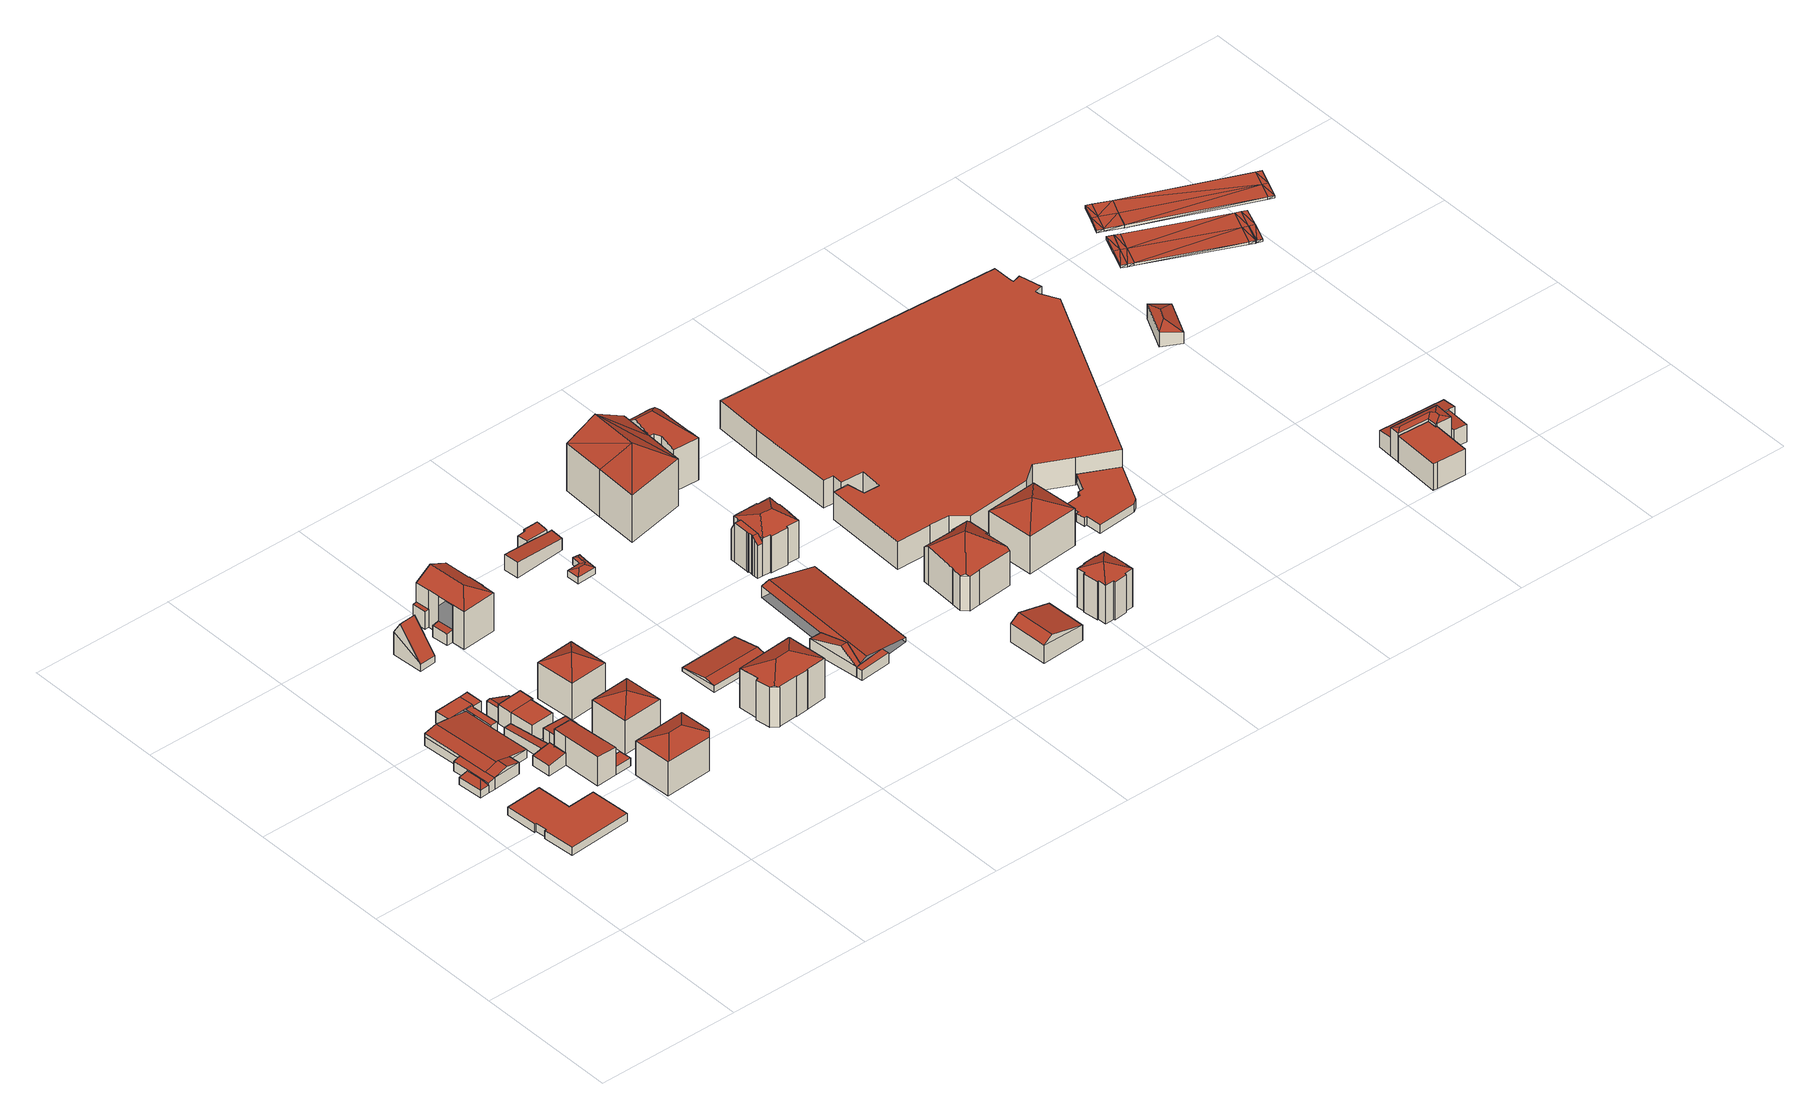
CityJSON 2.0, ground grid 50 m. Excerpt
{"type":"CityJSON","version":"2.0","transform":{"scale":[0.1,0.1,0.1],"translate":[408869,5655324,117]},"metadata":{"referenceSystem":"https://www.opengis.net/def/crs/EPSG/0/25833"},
"CityObjects":{
"building1":{"type":"Building","attributes":{"Dachtyp_tdc":"tdcFreeFormRoof","Gemeindeschluessel":14612000,"Dachneigung":55.06,"QualitaetDacherkennung":8,"Geometrietyp2DReferenz":"3000","measuredHeight":5.04,"function":"31001_9998","roofType":"5000"},"geometry":[{"type":"Solid","lod":"2","boundaries":[[[[0,1,2,3]],[[1,4,5,2]],[[4,6,7,5]],[[6,0,3,7]],[[8,6,4]],[[9,8,4,1]],[[9,1,0]],[[8,9,0,6]],[[3,2,5,7]]]],"semantics":{"surfaces":[{"type":"WallSurface"},{"type":"RoofSurface"},{"type":"GroundSurface"}],"values":[[0,0,0,0,1,1,1,1,2]]}}]},
"building2":{"type":"Building","attributes":{"Dachtyp_tdc":"tdcPolyFlatRoof","Gemeindeschluessel":14612000,"Dachneigung":0,"QualitaetDacherkennung":42,"Geometrietyp2DReferenz":"3000","measuredHeight":3,"function":"31001_9998","roofType":"1000"},"geometry":[{"type":"Solid","lod":"2","boundaries":[[[[10,11,12,13]],[[11,14,15,12]],[[14,16,17,15]],[[16,18,19,17]],[[18,20,21,19]],[[20,22,23,21]],[[22,24,25,23]],[[24,26,27,25]],[[26,28,29,27]],[[28,10,13,29]],[[28,26,24,22,20,18,16,14,11,10]],[[13,12,15,17,19,21,23,25,27,29]]]],"semantics":{"surfaces":[{"type":"WallSurface"},{"type":"RoofSurface"},{"type":"GroundSurface"}],"values":[[0,0,0,0,0,0,0,0,0,0,1,2]]}}]},
"building3":{"type":"Building","attributes":{"Gemeindeschluessel":14612000,"Geometrietyp2DReferenz":"3000","function":"31001_9998","roofType":"9999"},"children":["building3-1","building3-2","building3-3","building3-4","building3-5","building3-6"]},
"building3-1":{"type":"BuildingPart","attributes":{"Dachtyp_tdc":"tdcPolyFlatRoof","Dachneigung":0,"QualitaetDacherkennung":80,"Geometrietyp2DReferenz":"3000","measuredHeight":4.27,"roofType":"1000"},"parents":["building3"],"geometry":[{"type":"MultiSurface","lod":"2","boundaries":[[[30,31,32,33,34]],[[31,35,36,32]],[[37,35,31,30,38]],[[33,32,36,39,40]]],"semantics":{"surfaces":[{"type":"WallSurface"},{"type":"RoofSurface"},{"type":"GroundSurface"}],"values":[0,0,1,2]}}]},
"building3-2":{"type":"BuildingPart","attributes":{"Dachtyp_tdc":"tdcGableRoof","Dachneigung":10.31,"QualitaetDacherkennung":64,"Geometrietyp2DReferenz":"3000","measuredHeight":5.31,"roofType":"3100"},"parents":["building3"],"geometry":[{"type":"MultiSurface","lod":"2","boundaries":[[[41,42,43,44]],[[42,45,46,43]],[[47,48,49,50]],[[48,34,33,49]],[[42,41,51,38,52,53,54,55,56]],[[57,58,59,60,54,53]],[[47,61,58,57,48]],[[48,57,53,52,30,34]],[[42,56,62,45]],[[44,43,46,63,50,49,33,40]]],"semantics":{"surfaces":[{"type":"WallSurface"},{"type":"RoofSurface"},{"type":"GroundSurface"}],"values":[0,0,0,0,1,1,0,0,0,2]}}]},
"building3-3":{"type":"BuildingPart","attributes":{"Dachtyp_tdc":"tdcPolyFlatRoof","Dachneigung":13.92,"QualitaetDacherkennung":88,"Geometrietyp2DReferenz":"3000","measuredHeight":4.16,"roofType":"2100"},"parents":["building3"],"geometry":[{"type":"MultiSurface","lod":"2","boundaries":[[[64,65,66,67]],[[65,68,69,66]],[[68,70,71,69]],[[70,61,47,50,71]],[[61,70,68,65,64,72]],[[67,66,69,71,50,63]]],"semantics":{"surfaces":[{"type":"WallSurface"},{"type":"RoofSurface"},{"type":"GroundSurface"}],"values":[0,0,0,0,1,2]}}]},
"building3-4":{"type":"BuildingPart","attributes":{"Dachtyp_tdc":"tdcGableRoof","Dachneigung":15.06,"QualitaetDacherkennung":80,"Geometrietyp2DReferenz":"3000","measuredHeight":5.55,"roofType":"3100"},"parents":["building3"],"geometry":[{"type":"MultiSurface","lod":"2","boundaries":[[[62,73,74,46,45]],[[73,64,67,74]],[[64,73,75]],[[73,62,55,76,75]],[[72,64,75,76,60]],[[46,74,67,63]]],"semantics":{"surfaces":[{"type":"WallSurface"},{"type":"RoofSurface"},{"type":"GroundSurface"}],"values":[0,0,0,1,1,2]}}]},
"building3-5":{"type":"BuildingPart","attributes":{"Dachtyp_tdc":"tdcPolyFlatRoof","Dachneigung":0,"QualitaetDacherkennung":88,"Geometrietyp2DReferenz":"3000","measuredHeight":4.23,"roofType":"1000"},"parents":["building3"],"geometry":[{"type":"MultiSurface","lod":"2","boundaries":[[[35,77,78,36]],[[77,79,80,78]],[[79,81,82,83,80]],[[81,79,77,35,37]],[[36,78,80,83,39]]],"semantics":{"surfaces":[{"type":"WallSurface"},{"type":"RoofSurface"},{"type":"GroundSurface"}],"values":[0,0,0,1,2]}}]},
"building3-6":{"type":"BuildingPart","attributes":{"Dachtyp_tdc":"tdcPolyFlatRoof","Dachneigung":3.17,"QualitaetDacherkennung":85,"Geometrietyp2DReferenz":"3000","measuredHeight":3.78,"roofType":"2100"},"parents":["building3"],"geometry":[{"type":"MultiSurface","lod":"2","boundaries":[[[84,85,41,44,86]],[[82,84,86,83]],[[82,87,88,85,84]],[[86,44,40,39,83]]],"semantics":{"surfaces":[{"type":"WallSurface"},{"type":"RoofSurface"},{"type":"GroundSurface"}],"values":[0,0,1,2]}}]},
"building4":{"type":"Building","attributes":{"Dachtyp_tdc":"tdcPolyFlatRoof","Gemeindeschluessel":14612000,"Dachneigung":7.08,"QualitaetDacherkennung":85,"Geometrietyp2DReferenz":"3000","measuredHeight":4.58,"function":"31001_9998","roofType":"2100"},"geometry":[{"type":"Solid","lod":"2","boundaries":[[[[89,90,91,92]],[[90,93,94,91]],[[93,95,96,94]],[[95,97,98,96]],[[97,99,100,98]],[[99,101,102,100]],[[101,89,92,102]],[[101,99,97,95,93,90,89]],[[92,91,94,96,98,100,102]]]],"semantics":{"surfaces":[{"type":"WallSurface"},{"type":"RoofSurface"},{"type":"GroundSurface"}],"values":[[0,0,0,0,0,0,0,1,2]]}}]},
"building5":{"type":"Building","attributes":{"Dachtyp_tdc":"tdcPolyFlatRoof","Gemeindeschluessel":14612000,"Dachneigung":3.43,"QualitaetDacherkennung":63,"Geometrietyp2DReferenz":"3000","measuredHeight":3.9,"function":"31001_9998","roofType":"2100"},"geometry":[{"type":"Solid","lod":"2","boundaries":[[[[103,104,105,106]],[[104,107,108,105]],[[107,109,110,108]],[[109,111,112,110]],[[111,113,114,112]],[[113,103,106,114]],[[113,111,109,107,104,103]],[[106,105,108,110,112,114]]]],"semantics":{"surfaces":[{"type":"WallSurface"},{"type":"RoofSurface"},{"type":"GroundSurface"}],"values":[[0,0,0,0,0,0,1,2]]}}]},
"building6":{"type":"Building","attributes":{"Gemeindeschluessel":14612000,"Geometrietyp2DReferenz":"3000","function":"31001_9998","roofType":"9999"},"children":["building6-1","building6-2"]},
"building6-1":{"type":"BuildingPart","attributes":{"Dachtyp_tdc":"tdcPolyFlatRoof","Dachneigung":2.86,"QualitaetDacherkennung":56,"Geometrietyp2DReferenz":"3000","measuredHeight":10.61,"roofType":"2100"},"parents":["building6"],"geometry":[{"type":"MultiSurface","lod":"2","boundaries":[[[115,116,117,118,119]],[[116,120,121,117]],[[120,122,123,121]],[[122,124,125,123]],[[124,126,127,125]],[[126,128,129,130,127]],[[126,124,122,120,116,115,128]],[[130,118,117,121,123,125,127]]],"semantics":{"surfaces":[{"type":"WallSurface"},{"type":"RoofSurface"},{"type":"GroundSurface"}],"values":[0,0,0,0,0,0,1,2]}}]},
"building6-2":{"type":"BuildingPart","attributes":{"Dachtyp_tdc":"tdcPolyFlatRoof","Dachneigung":2.71,"QualitaetDacherkennung":85,"Geometrietyp2DReferenz":"3000","measuredHeight":2.99,"roofType":"2100"},"parents":["building6"],"geometry":[{"type":"MultiSurface","lod":"2","boundaries":[[[129,131,132,130]],[[131,133,134,132]],[[133,119,118,134]],[[133,131,129,119]],[[118,130,132,134]]],"semantics":{"surfaces":[{"type":"WallSurface"},{"type":"RoofSurface"},{"type":"GroundSurface"}],"values":[0,0,0,1,2]}}]},
"building7":{"type":"Building","attributes":{"Dachtyp_tdc":"tdcPolyFlatRoof","Gemeindeschluessel":14612000,"Dachneigung":4.68,"QualitaetDacherkennung":44,"Geometrietyp2DReferenz":"3000","measuredHeight":8.55,"function":"31001_9998","roofType":"2100"},"geometry":[{"type":"Solid","lod":"2","boundaries":[[[[135,136,114,137]],[[136,138,112,114]],[[138,139,140,112]],[[139,141,142,140]],[[141,143,144,142]],[[143,135,137,144]],[[143,141,139,138,136,135]],[[137,114,112,140,142,144]]]],"semantics":{"surfaces":[{"type":"WallSurface"},{"type":"RoofSurface"},{"type":"GroundSurface"}],"values":[[0,0,0,0,0,0,1,2]]}}]},
"building8":{"type":"Building","attributes":{"Gemeindeschluessel":14612000,"Geometrietyp2DReferenz":"3000","function":"31001_9998","roofType":"9999"},"children":["building8-1","building8-2"]},
"building8-1":{"type":"BuildingPart","attributes":{"Dachtyp_tdc":"tdcPolyFlatRoof","Dachneigung":0,"QualitaetDacherkennung":67,"Geometrietyp2DReferenz":"3000","measuredHeight":7.03,"roofType":"1000"},"parents":["building8"],"geometry":[{"type":"MultiSurface","lod":"2","boundaries":[[[145,146,147,148]],[[146,149,150,147]],[[149,151,152,150]],[[153,145,148,108]],[[153,151,149,146,145]],[[148,147,150,152,108]]],"semantics":{"surfaces":[{"type":"WallSurface"},{"type":"RoofSurface"},{"type":"GroundSurface"}],"values":[0,0,0,0,1,2]}}]},
"building8-2":{"type":"BuildingPart","attributes":{"Dachtyp_tdc":"tdcPolyFlatRoof","Dachneigung":0,"QualitaetDacherkennung":79,"Geometrietyp2DReferenz":"3000","measuredHeight":7.06,"roofType":"1000"},"parents":["building8"],"geometry":[{"type":"MultiSurface","lod":"2","boundaries":[[[154,155,110,156]],[[155,153,108,110]],[[154,156,152,151]],[[151,153,155,154]],[[156,110,108,152]]],"semantics":{"surfaces":[{"type":"WallSurface"},{"type":"RoofSurface"},{"type":"GroundSurface"}],"values":[0,0,0,1,2]}}]},
"building9":{"type":"Building","attributes":{"Dachtyp_tdc":"tdcGableRoof","Gemeindeschluessel":14612000,"Dachneigung":23.38,"QualitaetDacherkennung":16,"Geometrietyp2DReferenz":"3000","measuredHeight":5.84,"function":"31001_9998","roofType":"3100"},"geometry":[{"type":"Solid","lod":"2","boundaries":[[[[157,158,159,160]],[[158,161,162,159]],[[161,163,164,162]],[[163,157,160,164]],[[161,158,165]],[[157,163,166]],[[158,157,166,165]],[[163,161,165,166]],[[160,159,162,164]]]],"semantics":{"surfaces":[{"type":"WallSurface"},{"type":"RoofSurface"},{"type":"GroundSurface"}],"values":[[0,0,0,0,0,0,1,1,2]]}}]},
"building10":{"type":"Building","attributes":{"Dachtyp_tdc":"tdcFreeFormRoof","Gemeindeschluessel":14612000,"Dachneigung":23.14,"QualitaetDacherkennung":60,"Geometrietyp2DReferenz":"3000","measuredHeight":15.6,"function":"31001_9998","roofType":"5000"},"geometry":[{"type":"Solid","lod":"2","boundaries":[[[[167,168,169,170]],[[168,171,172,169]],[[171,173,174,172]],[[173,175,176,174]],[[175,167,170,176]],[[177,171,178,179]],[[175,180,181,167]],[[179,178,168,167,181]],[[173,177,179,181,180]],[[175,173,180]],[[171,168,178]],[[173,171,177]],[[170,169,172,174,176]]]],"semantics":{"surfaces":[{"type":"WallSurface"},{"type":"RoofSurface"},{"type":"GroundSurface"}],"values":[[0,0,0,0,0,1,1,1,1,0,0,0,2]]}}]},
"building11":{"type":"Building","attributes":{"Dachtyp_tdc":"tdcGableRoof","Gemeindeschluessel":14612000,"Dachneigung":51.54,"QualitaetDacherkennung":5,"Geometrietyp2DReferenz":"3000","measuredHeight":12.9,"function":"31001_9998","roofType":"3100"},"geometry":[{"type":"Solid","lod":"2","boundaries":[[[[182,183,184,185]],[[183,186,187,184]],[[186,188,189,187]],[[188,182,185,189]],[[186,183,190]],[[182,188,191]],[[183,182,191,190]],[[188,186,190,191]],[[185,184,187,189]]]],"semantics":{"surfaces":[{"type":"WallSurface"},{"type":"RoofSurface"},{"type":"GroundSurface"}],"values":[[0,0,0,0,0,0,1,1,2]]}}]},
"building12":{"type":"Building","attributes":{"Dachtyp_tdc":"tdcTentRoof","Gemeindeschluessel":14612000,"Dachneigung":24.45,"QualitaetDacherkennung":66,"Geometrietyp2DReferenz":"3000","measuredHeight":15.61,"function":"31001_9998","roofType":"3500"},"geometry":[{"type":"Solid","lod":"2","boundaries":[[[[192,193,194,195]],[[193,196,197,194]],[[196,198,199,197]],[[198,192,195,199]],[[193,192,200]],[[196,193,200]],[[198,196,200]],[[192,198,200]],[[195,194,197,199]]]],"semantics":{"surfaces":[{"type":"WallSurface"},{"type":"RoofSurface"},{"type":"GroundSurface"}],"values":[[0,0,0,0,1,1,1,1,2]]}}]},
"building13":{"type":"Building","attributes":{"Dachtyp_tdc":"tdcTentRoof","Gemeindeschluessel":14612000,"Dachneigung":29.93,"QualitaetDacherkennung":75,"Geometrietyp2DReferenz":"3000","measuredHeight":17.26,"function":"31001_9998","roofType":"3500"},"geometry":[{"type":"Solid","lod":"2","boundaries":[[[[201,202,203,204]],[[202,205,206,203]],[[205,207,208,206]],[[207,201,204,208]],[[202,201,209]],[[205,202,209]],[[207,205,209]],[[201,207,209]],[[204,203,206,208]]]],"semantics":{"surfaces":[{"type":"WallSurface"},{"type":"RoofSurface"},{"type":"GroundSurface"}],"values":[[0,0,0,0,1,1,1,1,2]]}}]},
"building14":{"type":"Building","attributes":{"Gemeindeschluessel":14612000,"Geometrietyp2DReferenz":"3000","function":"31001_9998","roofType":"9999"},"children":["building14-1","building14-2","building14-3"]},
"building14-1":{"type":"BuildingPart","attributes":{"Dachtyp_tdc":"tdcPolyFlatRoof","Dachneigung":4.36,"QualitaetDacherkennung":71,"Geometrietyp2DReferenz":"3000","measuredHeight":6.57,"roofType":"2100"},"parents":["building14"],"geometry":[{"type":"MultiSurface","lod":"2","boundaries":[[[210,211,212,213]],[[211,214,215,212]],[[211,210,216,214]],[[215,217,213,212]],[[214,216,217,215]]],"semantics":{"surfaces":[{"type":"WallSurface"},{"type":"RoofSurface"},{"type":"GroundSurface"}],"values":[0,0,1,2,0]}}]},
"building14-2":{"type":"BuildingPart","attributes":{"Dachtyp_tdc":"tdcHipAndGableRoof","Dachneigung":26.03,"QualitaetDacherkennung":40,"Geometrietyp2DReferenz":"3000","measuredHeight":17.3,"roofType":"5000"},"parents":["building14"],"geometry":[{"type":"MultiSurface","lod":"2","boundaries":[[[218,219,220]],[[218,221,210,213,219]],[[222,223,224,217,216]],[[223,225,226,224]],[[225,227,228,226]],[[227,229,230,228]],[[229,231,232,230]],[[231,233,234,232]],[[233,235,236,234]],[[235,237,238,236]],[[237,239,240,238]],[[239,241,242,243,240]],[[237,235,244]],[[235,233,231,229,227,225,223,244]],[[223,222,221,218,241,239,237,244]],[[219,213,217,224,226,228,230,232,234,236,238,240,243]]],"semantics":{"surfaces":[{"type":"WallSurface"},{"type":"RoofSurface"},{"type":"GroundSurface"}],"values":[0,0,0,0,0,0,0,0,0,0,0,0,1,1,1,2]}}]},
"building14-3":{"type":"BuildingPart","attributes":{"Dachtyp_tdc":"tdcPolyFlatRoof","Dachneigung":9.19,"QualitaetDacherkennung":67,"Geometrietyp2DReferenz":"3000","measuredHeight":4.65,"roofType":"2100"},"parents":["building14"],"geometry":[{"type":"MultiSurface","lod":"2","boundaries":[[[245,220,219,246]],[[242,247,240,243]],[[247,248,249,240]],[[248,245,246,249]],[[248,247,242,220,245]],[[246,219,243,240,249]]],"semantics":{"surfaces":[{"type":"WallSurface"},{"type":"RoofSurface"},{"type":"GroundSurface"}],"values":[0,0,0,0,1,2]}}]},
"building15":{"type":"Building","attributes":{"Dachtyp_tdc":"tdcFreeFormRoof","Gemeindeschluessel":14612000,"Dachneigung":24.56,"QualitaetDacherkennung":60,"Geometrietyp2DReferenz":"3000","measuredHeight":17.87,"function":"31001_9998","roofType":"5000"},"geometry":[{"type":"Solid","lod":"2","boundaries":[[[[250,251,252,253]],[[251,254,255,252]],[[254,256,257,255]],[[256,258,259,257]],[[258,260,261,259]],[[262,263,264,265]],[[263,266,267,264]],[[266,268,269,267]],[[268,270,271,269]],[[270,250,253,271]],[[272,273,274,275]],[[273,276,277,274]],[[276,262,265,277]],[[260,278,279,261]],[[278,272,275,279]],[[280,263,262,276,281,282]],[[278,260,258,256,283,284,285]],[[282,281,273,272,285,284]],[[282,284,283,254,251,250,270,268,266,280]],[[276,273,281]],[[266,263,280]],[[272,278,285]],[[256,254,283]],[[275,274,277,265,264,267,269,271,253,252,255,257,259,261,279]]]],"semantics":{"surfaces":[{"type":"WallSurface"},{"type":"RoofSurface"},{"type":"GroundSurface"}],"values":[[0,0,0,0,0,0,0,0,0,0,0,0,0,0,0,1,1,1,1,0,0,0,0,2]]}}]},
"building16":{"type":"Building","attributes":{"Dachtyp_tdc":"tdcGableRoof","Gemeindeschluessel":14612000,"Dachneigung":10.13,"QualitaetDacherkennung":11,"Geometrietyp2DReferenz":"3000","measuredHeight":3,"function":"31001_9998","roofType":"3100"},"geometry":[{"type":"Solid","lod":"2","boundaries":[[[[286,287,288,289]],[[287,290,291,288]],[[290,292,293,291]],[[292,286,289,293]],[[290,287,294]],[[286,292,295]],[[287,286,295,294]],[[292,290,294,295]],[[289,288,291,293]]]],"semantics":{"surfaces":[{"type":"WallSurface"},{"type":"RoofSurface"},{"type":"GroundSurface"}],"values":[[0,0,0,0,0,0,1,1,2]]}}]},
"building17":{"type":"Building","attributes":{"Dachtyp_tdc":"tdcPolyFlatRoof","Gemeindeschluessel":14612000,"Dachneigung":4.48,"QualitaetDacherkennung":66,"Geometrietyp2DReferenz":"3000","measuredHeight":5.68,"function":"31001_9998","roofType":"2100"},"geometry":[{"type":"Solid","lod":"2","boundaries":[[[[296,297,298,299]],[[297,300,301,298]],[[300,302,303,301]],[[302,304,305,303]],[[304,306,307,305]],[[306,296,299,307]],[[306,304,302,300,297,296]],[[299,298,301,303,305,307]]]],"semantics":{"surfaces":[{"type":"WallSurface"},{"type":"RoofSurface"},{"type":"GroundSurface"}],"values":[[0,0,0,0,0,0,1,2]]}}]},
"building18":{"type":"Building","attributes":{"Dachtyp_tdc":"tdcFreeFormRoof","Gemeindeschluessel":14612000,"Dachneigung":23.2,"QualitaetDacherkennung":29,"Geometrietyp2DReferenz":"3000","measuredHeight":3.44,"function":"31001_9998","roofType":"5000"},"geometry":[{"type":"Solid","lod":"2","boundaries":[[[[308,309,310,311]],[[309,312,313,310]],[[312,314,315,313]],[[314,316,317,315]],[[316,318,319,317]],[[318,320,321,319]],[[320,308,311,321]],[[322,323,320,318]],[[322,318,316]],[[324,323,322,316,314]],[[325,326,324,314,312]],[[325,312,309]],[[326,325,309,308]],[[323,324,326,308,320]],[[311,310,313,315,317,319,321]]]],"semantics":{"surfaces":[{"type":"WallSurface"},{"type":"RoofSurface"},{"type":"GroundSurface"}],"values":[[0,0,0,0,0,0,0,1,1,1,1,1,1,1,2]]}}]},
"building19":{"type":"Building","attributes":{"Dachtyp_tdc":"tdcPolyFlatRoof","Gemeindeschluessel":14612000,"Dachneigung":0,"QualitaetDacherkennung":38,"Geometrietyp2DReferenz":"3000","measuredHeight":5.39,"function":"31001_9998","roofType":"1000"},"geometry":[{"type":"Solid","lod":"2","boundaries":[[[[327,328,329,330]],[[328,331,332,329]],[[331,333,334,332]],[[333,335,336,334]],[[335,337,338,336]],[[337,339,340,338]],[[339,327,330,340]],[[339,337,335,333,331,328,327]],[[330,329,332,334,336,338,340]]]],"semantics":{"surfaces":[{"type":"WallSurface"},{"type":"RoofSurface"},{"type":"GroundSurface"}],"values":[[0,0,0,0,0,0,0,1,2]]}}]},
"building20":{"type":"Building","attributes":{"Gemeindeschluessel":14612000,"Geometrietyp2DReferenz":"3000","function":"31001_9998","roofType":"9999"},"children":["building20-1","building20-2","building20-3"]},
"building20-1":{"type":"BuildingPart","attributes":{"Dachtyp_tdc":"tdcPolyFlatRoof","Dachneigung":0,"QualitaetDacherkennung":0,"Geometrietyp2DReferenz":"3000","measuredHeight":3.88,"roofType":"9999"},"parents":["building20"],"geometry":[{"type":"MultiSurface","lod":"2","boundaries":[[[341,342,343,344,345,346]],[[344,343,347,348,349]],[[343,342,350,347]],[[342,341,351,350]],[[348,347,350,351,352]],[[352,351,341,346]],[[348,352,346,345,349]],[[349,345,344]]],"semantics":{"surfaces":[{"type":"RoofSurface"},{"type":"WallSurface"},{"type":"GroundSurface"},{"type":"ClosureSurface","isClosure":"1","QuelleClosure":"LoD1Solid"}],"values":[0,1,1,1,2,3,3,3]}}]},
"building20-2":{"type":"BuildingPart","attributes":{"Dachtyp_tdc":"tdcGableRoof","Dachneigung":17.68,"QualitaetDacherkennung":10,"Geometrietyp2DReferenz":"3000","measuredHeight":8.25,"roofType":"3100"},"parents":["building20"],"geometry":[{"type":"MultiSurface","lod":"2","boundaries":[[[353,354,355,351,341]],[[354,356,357,358,355]],[[354,353,359]],[[360,361,356,362]],[[353,360,362,359]],[[356,354,359,362]],[[352,351,355,358]]],"semantics":{"surfaces":[{"type":"WallSurface"},{"type":"RoofSurface"},{"type":"GroundSurface"}],"values":[0,0,0,0,1,1,2]}}]},
"building20-3":{"type":"BuildingPart","attributes":{"Dachtyp_tdc":"tdcGableRoof","Dachneigung":12,"QualitaetDacherkennung":6,"Geometrietyp2DReferenz":"3000","measuredHeight":5.37,"roofType":"3100"},"parents":["building20"],"geometry":[{"type":"MultiSurface","lod":"2","boundaries":[[[363,364,365,366]],[[367,363,366,368]],[[363,367,369]],[[364,363,369,370]],[[367,357,361,371,370,369]],[[366,365,348,352,358,368]]],"semantics":{"surfaces":[{"type":"WallSurface"},{"type":"RoofSurface"},{"type":"GroundSurface"}],"values":[0,0,0,1,1,2]}}]},
"building21":{"type":"Building","attributes":{"Gemeindeschluessel":14612000,"Geometrietyp2DReferenz":"3000","function":"31001_9998","roofType":"9999"},"children":["building21-1","building21-2"]},
"building21-1":{"type":"BuildingPart","attributes":{"Dachtyp_tdc":"tdcHipRoof","Dachneigung":24.26,"QualitaetDacherkennung":43,"Geometrietyp2DReferenz":"3000","measuredHeight":17.3,"roofType":"3200"},"parents":["building21"],"geometry":[{"type":"MultiSurface","lod":"2","boundaries":[[[372,373,374,375]],[[373,376,377,378,374]],[[379,380,381,382,383]],[[380,384,385,381]],[[384,386,387,385]],[[386,388,389,387]],[[388,390,391,389]],[[390,392,393,391]],[[392,394,395,393]],[[394,396,397,395]],[[396,398,399,397]],[[398,400,401,399]],[[400,402,403,401]],[[402,404,405,403]],[[404,406,407,405]],[[406,372,375,407]],[[402,400,398,396,394,392,408]],[[380,379,409,410,411,412,376,413]],[[392,390,388,386,384,380,413,408]],[[376,373,372,406,404,402,408,413]],[[375,374,378,414,415,382,381,385,387,389,391,393,395,397,399,401,403,405,407]]],"semantics":{"surfaces":[{"type":"WallSurface"},{"type":"RoofSurface"},{"type":"GroundSurface"}],"values":[0,0,0,0,0,0,0,0,0,0,0,0,0,0,0,0,1,1,1,1,2]}}]},
"building21-2":{"type":"BuildingPart","attributes":{"Dachtyp_tdc":"tdcCutGableRoof","Dachneigung":1.01,"QualitaetDacherkennung":35,"Geometrietyp2DReferenz":"3000","measuredHeight":14.54,"roofType":"9999"},"parents":["building21"],"geometry":[{"type":"MultiSurface","lod":"2","boundaries":[[[416,417,418,419]],[[417,420,421,418]],[[420,422,423,421]],[[422,383,382,423]],[[377,424,425,378]],[[424,426,427,425]],[[426,428,429,427]],[[428,430,431,429]],[[430,432,433,431]],[[432,416,419,433]],[[434,409,383,422,420]],[[428,426,424,377,412,435]],[[420,417,416,432,430,428,435,434]],[[419,418,421,423,382,415,414,378,425,427,429,431,433]]],"semantics":{"surfaces":[{"type":"WallSurface"},{"type":"RoofSurface"},{"type":"GroundSurface"}],"values":[0,0,0,0,0,0,0,0,0,0,1,1,1,2]}}]},
"building22":{"type":"Building","attributes":{"Dachtyp_tdc":"tdcFreeFormRoof","Gemeindeschluessel":14612000,"Dachneigung":29.65,"QualitaetDacherkennung":4,"Geometrietyp2DReferenz":"3000","measuredHeight":23.28,"function":"31001_9998","roofType":"5000"},"geometry":[{"type":"Solid","lod":"2","boundaries":[[[[436,437,438,439]],[[437,440,441,438]],[[440,442,443,441]],[[442,444,445,443]],[[444,446,447,445]],[[446,436,439,447]],[[448,444,442]],[[440,437,449]],[[442,440,449]],[[449,448,442]],[[449,436,448]],[[446,448,436]],[[448,446,444]],[[436,449,437]],[[439,438,441,443,445,447]]]],"semantics":{"surfaces":[{"type":"WallSurface"},{"type":"RoofSurface"},{"type":"GroundSurface"}],"values":[[0,0,0,0,0,0,1,1,1,1,1,1,1,0,2]]}}]},
"building23":{"type":"Building","attributes":{"Dachtyp_tdc":"tdcGableRoof","Gemeindeschluessel":14612000,"Dachneigung":15.29,"QualitaetDacherkennung":8,"Geometrietyp2DReferenz":"3000","measuredHeight":9.07,"function":"31001_9998","roofType":"3100"},"geometry":[{"type":"Solid","lod":"2","boundaries":[[[[450,451,452,453]],[[451,454,455,452]],[[454,456,457,455]],[[456,450,453,457]],[[454,451,458]],[[450,456,459]],[[451,450,459,458]],[[456,454,458,459]],[[453,452,455,457]]]],"semantics":{"surfaces":[{"type":"WallSurface"},{"type":"RoofSurface"},{"type":"GroundSurface"}],"values":[[0,0,0,0,0,0,1,1,2]]}}]},
"building24":{"type":"Building","attributes":{"Dachtyp_tdc":"tdcFreeFormRoof","Gemeindeschluessel":14612000,"Dachneigung":14.9,"QualitaetDacherkennung":39,"Geometrietyp2DReferenz":"3000","measuredHeight":19.33,"function":"31001_9998","roofType":"5000"},"geometry":[{"type":"Solid","lod":"2","boundaries":[[[[460,461,462,463]],[[461,464,465,462]],[[464,466,467,465]],[[466,468,469,467]],[[468,470,471,469]],[[470,472,473,471]],[[472,474,475,473]],[[474,476,477,475]],[[476,478,479,477]],[[478,480,481,479]],[[480,482,483,481]],[[482,484,485,483]],[[484,440,486,485]],[[440,460,463,486]],[[478,476,474,472,470,468,487,488]],[[488,487,466,464,461,460,489]],[[488,489,440,484,482,480,478]],[[460,440,489]],[[468,466,487]],[[463,462,465,467,469,471,473,475,477,479,481,483,485,486]]]],"semantics":{"surfaces":[{"type":"WallSurface"},{"type":"RoofSurface"},{"type":"GroundSurface"}],"values":[[0,0,0,0,0,0,0,0,0,0,0,0,0,0,1,1,1,0,0,2]]}}]},
"building25":{"type":"Building","attributes":{"Dachtyp_tdc":"tdcFreeFormRoof","Gemeindeschluessel":14612000,"Dachneigung":36.91,"QualitaetDacherkennung":22,"Geometrietyp2DReferenz":"3000","measuredHeight":19.95,"function":"31001_9998","roofType":"5000"},"geometry":[{"type":"Solid","lod":"2","boundaries":[[[[490,491,492,493]],[[491,494,495,492]],[[494,496,497,495]],[[496,498,499,497]],[[498,500,501,499]],[[500,502,503,501]],[[502,504,505,503]],[[504,506,507,505]],[[506,508,509,507]],[[508,510,511,509]],[[510,512,513,511]],[[512,514,515,513]],[[514,516,517,515]],[[516,490,493,517]],[[518,519,520,516,514,512,510]],[[521,494,491,490,520,519]],[[519,522,500,498,496,521]],[[504,502,522,519,518,508,506]],[[496,494,521]],[[490,516,520]],[[502,500,522]],[[510,508,518]],[[493,492,495,497,499,501,503,505,507,509,511,513,515,517]]]],"semantics":{"surfaces":[{"type":"WallSurface"},{"type":"RoofSurface"},{"type":"GroundSurface"}],"values":[[0,0,0,0,0,0,0,0,0,0,0,0,0,0,1,1,1,1,0,0,0,0,2]]}}]},
"building26":{"type":"Building","attributes":{"Dachtyp_tdc":"tdcTentRoof","Gemeindeschluessel":14612000,"Dachneigung":27.17,"QualitaetDacherkennung":41,"Geometrietyp2DReferenz":"3000","measuredHeight":17.18,"function":"31001_9998","roofType":"3500"},"geometry":[{"type":"Solid","lod":"2","boundaries":[[[[523,524,525,526]],[[524,527,528,525]],[[527,529,530,528]],[[529,531,532,530]],[[531,533,534,532]],[[533,535,536,534]],[[535,537,538,536]],[[537,539,540,538]],[[539,541,542,540]],[[541,543,544,542]],[[543,545,546,544]],[[545,547,548,546]],[[547,549,550,548]],[[549,551,552,550]],[[551,553,554,552]],[[553,555,556,554]],[[555,557,558,556]],[[557,559,560,558]],[[559,561,562,560]],[[561,523,526,562]],[[537,535,533,531,529,527,563]],[[547,545,543,541,539,537,563]],[[557,555,553,551,549,547,563]],[[527,524,523,561,559,557,563]],[[526,525,528,530,532,534,536,538,540,542,544,546,548,550,552,554,556,558,560,562]]]],"semantics":{"surfaces":[{"type":"WallSurface"},{"type":"RoofSurface"},{"type":"GroundSurface"}],"values":[[0,0,0,0,0,0,0,0,0,0,0,0,0,0,0,0,0,0,0,0,1,1,1,1,2]]}}]},
"building27":{"type":"Building","attributes":{"Dachtyp_tdc":"tdcTentRoof","Gemeindeschluessel":14612000,"Dachneigung":28.53,"QualitaetDacherkennung":61,"Geometrietyp2DReferenz":"3000","measuredHeight":18.39,"function":"31001_9998","roofType":"3500"},"geometry":[{"type":"Solid","lod":"2","boundaries":[[[[564,565,566,567]],[[565,568,569,566]],[[568,570,571,569]],[[570,564,567,571]],[[565,564,572]],[[568,565,572]],[[570,568,572]],[[564,570,572]],[[567,566,569,571]]]],"semantics":{"surfaces":[{"type":"WallSurface"},{"type":"RoofSurface"},{"type":"GroundSurface"}],"values":[[0,0,0,0,1,1,1,1,2]]}}]},
"building28":{"type":"Building","attributes":{"Dachtyp_tdc":"tdcPolyFlatRoof","Gemeindeschluessel":14612000,"Dachneigung":0,"QualitaetDacherkennung":0,"Geometrietyp2DReferenz":"3000","BezugspunktDach":"2000","measuredHeight":3,"function":"31001_9998"},"geometry":[{"type":"MultiSurface","lod":"2","boundaries":[[[573,574,575,576,577,578,579,580,581,582,583,584,585]],[[585,584,586,587]],[[584,583,588,586]],[[583,582,589,588]],[[582,581,590,589]],[[581,580,591,590]],[[580,579,592,591]],[[579,578,593,592]],[[578,577,594,593]],[[577,576,595,594]],[[576,575,596,595]],[[575,574,597,596]],[[574,573,598,597]],[[573,585,587,598]],[[587,586,588,589,590,591,592,593,594,595,596,597,598]]],"semantics":{"surfaces":[{"type":"RoofSurface"},{"type":"WallSurface"},{"type":"GroundSurface"}],"values":[0,1,1,1,1,1,1,1,1,1,1,1,1,1,2]}}]},
"building29":{"type":"Building","attributes":{"Dachtyp_tdc":"tdcPolyFlatRoof","Gemeindeschluessel":14612000,"Dachneigung":0,"QualitaetDacherkennung":67,"Geometrietyp2DReferenz":"3000","measuredHeight":10.21,"function":"31001_2000","roofType":"1000"},"geometry":[{"type":"Solid","lod":"2","boundaries":[[[[599,600,601,602]],[[600,603,604,601]],[[603,605,606,604]],[[605,607,608,606]],[[607,609,610,608]],[[609,611,612,610]],[[611,613,614,612]],[[613,615,616,614]],[[615,617,618,616]],[[617,619,620,618]],[[619,621,622,620]],[[621,623,624,622]],[[623,625,626,624]],[[625,627,628,626]],[[627,629,630,628]],[[629,631,632,630]],[[631,633,634,632]],[[633,635,636,634]],[[635,637,638,636]],[[637,639,640,638]],[[639,641,642,640]],[[641,643,644,642]],[[643,645,646,644]],[[645,647,648,646]],[[647,649,650,648]],[[649,651,652,650]],[[651,599,602,652]],[[651,649,647,645,643,641,639,637,635,633,631,629,627,625,623,621,619,617,615,613,611,609,607,605,603,600,599]],[[602,601,604,606,608,610,612,614,616,618,620,622,624,626,628,630,632,634,636,638,640,642,644,646,648,650,652]]]],"semantics":{"surfaces":[{"type":"WallSurface"},{"type":"RoofSurface"},{"type":"GroundSurface"}],"values":[[0,0,0,0,0,0,0,0,0,0,0,0,0,0,0,0,0,0,0,0,0,0,0,0,0,0,0,1,2]]}}]},
"building30":{"type":"Building","attributes":{"Dachtyp_tdc":"tdcPolyFlatRoof","Gemeindeschluessel":14612000,"Dachneigung":0,"QualitaetDacherkennung":72,"Geometrietyp2DReferenz":"3000","measuredHeight":9.65,"function":"31001_9998","roofType":"1000"},"geometry":[{"type":"Solid","lod":"2","boundaries":[[[[653,654,655,656]],[[654,657,658,655]],[[657,659,660,658]],[[659,661,662,660]],[[661,663,664,662]],[[663,665,666,664]],[[665,653,656,666]],[[665,663,661,659,657,654,653]],[[656,655,658,660,662,664,666]]]],"semantics":{"surfaces":[{"type":"WallSurface"},{"type":"RoofSurface"},{"type":"GroundSurface"}],"values":[[0,0,0,0,0,0,0,1,2]]}}]},
"building31":{"type":"Building","attributes":{"Dachtyp_tdc":"tdcFreeFormRoof","Gemeindeschluessel":14612000,"Dachneigung":15.97,"QualitaetDacherkennung":73,"Geometrietyp2DReferenz":"3000","measuredHeight":11.3,"function":"31001_9998","roofType":"5000"},"geometry":[{"type":"Solid","lod":"2","boundaries":[[[[667,668,660,662]],[[668,669,658,660]],[[669,670,655,658]],[[670,671,672,655]],[[671,673,674,672]],[[673,675,676,674]],[[675,667,662,676]],[[677,678,679,673,671]],[[677,671,670]],[[678,677,670,669]],[[680,679,678,669,668]],[[680,667,675]],[[667,680,668]],[[679,680,675,673]],[[662,660,658,655,672,674,676]]]],"semantics":{"surfaces":[{"type":"WallSurface"},{"type":"RoofSurface"},{"type":"GroundSurface"}],"values":[[0,0,0,0,0,0,0,1,1,1,1,1,1,1,2]]}}]},
"building32":{"type":"Building","attributes":{"Dachtyp_tdc":"tdcHipRoof","Gemeindeschluessel":14612000,"Dachneigung":29.64,"QualitaetDacherkennung":63,"Geometrietyp2DReferenz":"3000","measuredHeight":6.62,"function":"31001_9998","roofType":"3200"},"geometry":[{"type":"Solid","lod":"2","boundaries":[[[[681,682,683,684]],[[682,685,686,683]],[[685,687,688,686]],[[687,681,684,688]],[[685,682,689]],[[681,687,690]],[[682,681,690,689]],[[687,685,689,690]],[[684,683,686,688]]]],"semantics":{"surfaces":[{"type":"WallSurface"},{"type":"RoofSurface"},{"type":"GroundSurface"}],"values":[[0,0,0,0,1,1,1,1,2]]}}]},
"building33":{"type":"Building","attributes":{"Gemeindeschluessel":14612000,"Geometrietyp2DReferenz":"3000","function":"31001_9998","roofType":"9999"},"children":["building33-1","building33-2"]},
"building33-1":{"type":"BuildingPart","attributes":{"Dachtyp_tdc":"tdcPolyFlatRoof","Dachneigung":2.69,"QualitaetDacherkennung":94,"Geometrietyp2DReferenz":"3000","measuredHeight":6.5,"roofType":"2100"},"parents":["building33"],"geometry":[{"type":"MultiSurface","lod":"2","boundaries":[[[691,692,676,693]],[[692,694,674,676]],[[695,691,693,696]],[[695,697,698,694,692,691]],[[693,676,674,699,700,696]],[[697,695,696,700]]],"semantics":{"surfaces":[{"type":"WallSurface"},{"type":"RoofSurface"},{"type":"GroundSurface"}],"values":[0,0,0,1,2,0]}}]},
"building33-2":{"type":"BuildingPart","attributes":{"Dachtyp_tdc":"tdcPolyFlatRoof","Dachneigung":9.62,"QualitaetDacherkennung":72,"Geometrietyp2DReferenz":"3000","measuredHeight":6.89,"roofType":"2100"},"parents":["building33"],"geometry":[{"type":"MultiSurface","lod":"2","boundaries":[[[701,674,694]],[[701,702,672,674]],[[702,703,704,672]],[[703,705,706,704]],[[705,707,708,706]],[[707,709,697,700,708]],[[709,707,705,703,702,701,710]],[[699,674,672,704,706,708,700]]],"semantics":{"surfaces":[{"type":"WallSurface"},{"type":"RoofSurface"},{"type":"GroundSurface"}],"values":[0,0,0,0,0,0,1,2]}}]},
"building34":{"type":"Building","attributes":{"Stand_DGM":"2016","Stand_Basis-DLM":"2021","Gemeindeschluessel":"14612000","ObjektHoehe":1,"Stand_Laserscan":"2016","BodenHoehe":119.83,"Stand_3D-Stadtmodell":"2023","Geometrietyp2DReferenz":2000,"AbsoluteHoehe":120.83,"measuredHeight":1,"function":"53001_1800","roofType":"9999"},"geometry":[{"type":"MultiSurface","lod":"2","boundaries":[[[711,712,713]],[[713,712,714]],[[714,712,715]],[[716,717,718]],[[719,720,721]],[[713,717,711]],[[720,716,718]],[[720,718,721]],[[719,721,722]],[[723,719,722]],[[723,722,724]],[[713,714,725]],[[725,714,726]],[[718,713,727]],[[727,713,725]],[[721,718,727]],[[721,727,728]],[[722,721,729]],[[722,729,730]],[[729,721,728]],[[718,717,713]],[[731,722,730]],[[724,722,731]],[[727,732,733]],[[725,726,734]],[[725,734,732]],[[726,714,735]],[[726,735,734]],[[715,736,737]],[[714,715,737]],[[714,737,735]],[[715,712,736]],[[712,711,738]],[[712,738,736]],[[711,717,739]],[[711,739,738]],[[717,716,740]],[[717,740,739]],[[716,720,741]],[[716,741,740]],[[720,719,742]],[[720,742,741]],[[719,723,743]],[[719,743,742]],[[723,724,744]],[[723,744,743]],[[724,731,745]],[[724,745,744]],[[731,730,746]],[[731,746,745]],[[730,729,747]],[[730,747,746]],[[729,728,748]],[[729,748,747]],[[728,727,733]],[[728,733,748]],[[727,725,732]],[[749,736,738]],[[735,736,749]],[[737,736,735]],[[750,739,740]],[[749,739,750]],[[738,739,749]],[[750,740,741]],[[751,750,741]],[[751,741,742]],[[752,751,742]],[[752,742,743]],[[744,752,743]],[[732,735,749]],[[734,735,732]],[[733,749,750]],[[732,749,733]],[[733,750,751]],[[748,733,751]],[[747,751,752]],[[746,747,752]],[[748,751,747]],[[745,752,744]],[[746,752,745]]],"semantics":{"surfaces":[{"type":"RoofSurface"},{"type":"WallSurface"},{"type":"GroundSurface"}],"values":[0,0,0,0,0,0,0,0,0,0,0,0,0,0,0,0,0,0,0,0,0,0,0,1,1,1,1,1,1,1,1,1,1,1,1,1,1,1,1,1,1,1,1,1,1,1,1,1,1,1,1,1,1,1,1,1,1,2,2,2,2,2,2,2,2,2,2,2,2,2,2,2,2,2,2,2,2,2,2,2]}}]},
"building35":{"type":"Building","attributes":{"Stand_DGM":"2016","Stand_Basis-DLM":"2021","Gemeindeschluessel":"14612000","ObjektHoehe":1,"Stand_Laserscan":"2016","BodenHoehe":119.5,"Stand_3D-Stadtmodell":"2023","Geometrietyp2DReferenz":2000,"AbsoluteHoehe":120.5,"measuredHeight":1,"function":"53001_1800","roofType":"9999"},"geometry":[{"type":"MultiSurface","lod":"2","boundaries":[[[753,754,755]],[[755,754,756]],[[754,757,758]],[[754,758,756]],[[757,759,758]],[[758,759,760]],[[759,761,760]],[[760,761,762]],[[763,764,753]],[[753,764,754]],[[764,765,757]],[[764,757,754]],[[757,765,766]],[[766,767,757]],[[757,767,759]],[[759,767,768]],[[768,769,759]],[[759,769,761]],[[753,755,770]],[[753,770,771]],[[755,756,772]],[[755,772,770]],[[756,758,773]],[[756,773,772]],[[758,760,774]],[[758,774,773]],[[760,762,775]],[[760,775,774]],[[762,761,776]],[[762,776,775]],[[761,769,777]],[[761,777,776]],[[769,768,778]],[[769,778,777]],[[768,767,779]],[[768,779,778]],[[767,766,780]],[[767,780,779]],[[766,765,781]],[[766,781,780]],[[765,782,781]],[[764,763,783]],[[764,783,782]],[[763,753,771]],[[763,771,783]],[[765,764,782]],[[770,784,771]],[[772,784,770]],[[773,785,784]],[[772,773,784]],[[773,786,785]],[[774,786,773]],[[774,776,786]],[[775,776,774]],[[771,782,783]],[[784,782,771]],[[785,781,782]],[[784,785,782]],[[780,781,785]],[[785,779,780]],[[786,779,785]],[[778,779,786]],[[786,777,778]],[[776,777,786]]],"semantics":{"surfaces":[{"type":"RoofSurface"},{"type":"WallSurface"},{"type":"GroundSurface"}],"values":[0,0,0,0,0,0,0,0,0,0,0,0,0,0,0,0,0,0,1,1,1,1,1,1,1,1,1,1,1,1,1,1,1,1,1,1,1,1,1,1,1,1,1,1,1,1,2,2,2,2,2,2,2,2,2,2,2,2,2,2,2,2,2,2]}}]}
},
"vertices":[
[47,635,135],[14,632,135],[14,632,108],[47,635,108],[7,719,135],[7,719,108],[41,722,135],[41,722,108],[25,704,159],[29,650,159],
[31,369,139],[36,369,139],[36,369,109],[31,369,109],[33,410,139],[33,410,109],[28,409,139],[28,409,109],[20,520,139],[20,520,109],[147,529,139],[147,529,109],[156,406,139],[156,406,109],[252,412,139],[252,412,109],[262,273,139],[262,273,109],[39,257,139],[39,257,109],
[146,929,150],[142,979,150],[142,979,107],[146,929,107],[146,929,138],[238,986,150],[238,986,107],[242,935,150],[154,929,150],[242,935,107],[218,934,107],
[225,831,138],[236,687,138],[236,687,107],[225,831,107],[167,682,138],[167,682,107],[61,780,138],[50,922,138],[50,922,107],[61,780,107],[218,934,138],[146,929,152],[97,925,160],[115,678,160],[157,681,153],[167,682,151],[50,922,151],[61,780,150],[68,675,150],[92,676,156],[61,780,149],[167,682,150],[68,675,107],
[71,637,149],[47,635,143],[47,635,107],[71,637,107],[41,722,143],[41,722,107],[37,778,143],[37,778,107],[68,675,149],
[170,644,150],[170,644,107],[122,640,163],[119,678,163],
[268,988,150],[268,988,107],[272,929,150],[272,929,107],[242,927,150],[242,927,144],[242,927,107],
[249,832,144],[225,831,145],[249,832,107],[242,935,144],[218,934,145],
[297,586,154],[230,581,145],[230,581,108],[297,586,108],[225,648,145],[225,648,108],[265,651,150],[265,651,108],[294,653,154],[294,653,108],[295,634,154],[295,634,108],[294,633,154],[294,633,108],
[265,651,146],[254,807,136],[254,807,107],[265,651,107],[281,809,136],[281,809,107],[288,723,142],[288,723,107],[292,679,144],[292,679,107],[294,653,146],[294,653,107],
[376,457,212],[305,453,216],[305,453,109],[376,457,109],[376,457,139],[297,586,215],[297,586,109],[294,633,216],[294,633,109],[295,634,215],[295,634,109],[361,639,212],[361,639,109],[372,503,212],[372,503,137],[372,503,109],
[434,506,137],[434,506,109],[437,461,139],[437,461,109],
[295,634,193],[294,653,193],[295,634,107],[292,679,193],[383,686,185],[383,686,107],[386,641,185],[386,641,107],[361,639,187],[361,639,107],
[277,861,177],[367,868,177],[367,868,107],[277,861,107],[370,816,177],[370,816,107],[364,815,177],[364,815,107],[281,809,177],
[370,728,177],[288,723,177],[370,728,107],
[277,861,164],[274,907,164],[274,907,108],[277,861,108],[363,913,133],[363,913,108],[367,868,133],[367,868,108],[286,908,166],[290,862,166],
[419,418,237],[605,431,237],[605,431,110],[419,418,110],[614,320,236],[614,320,110],[592,294,235],[592,294,110],[428,284,235],[428,284,110],[603,307,241],[605,429,238],[543,359,266],[429,284,236],[491,355,266],
[324,1196,129],[267,1191,129],[267,1191,104],[324,1196,104],[259,1301,188],[259,1301,104],[316,1305,188],[316,1305,104],[261,1274,233],[318,1278,233],
[591,656,234],[600,519,234],[600,519,110],[591,656,110],[459,510,233],[459,510,110],[451,647,233],[451,647,110],[527,583,266],
[574,883,241],[584,744,241],[584,744,107],[574,883,107],[449,734,241],[449,734,107],[438,873,241],[438,873,107],[511,808,280],
[419,1333,167],[405,1332,166],[405,1332,102],[419,1333,102],[401,1381,166],[401,1381,102],[415,1382,167],[415,1382,102],
[422,1293,240],[422,1293,102],[422,1293,148],[419,1333,240],[415,1382,240],[472,1387,275],[472,1387,102],[536,1392,243],[536,1392,102],[542,1300,243],[542,1300,102],[545,1300,242],[545,1300,102],[550,1243,242],[550,1243,102],[546,1243,244],[546,1243,102],[550,1197,243],[550,1197,102],[430,1188,240],[430,1188,102],[426,1234,240],[426,1234,102],[427,1234,240],[427,1234,148],[427,1234,102],[482,1250,275],
[399,1291,144],[399,1291,102],[426,1234,148],[404,1233,144],[404,1233,102],
[950,323,257],[881,318,257],[881,318,109],[950,323,109],[880,316,256],[880,316,109],[857,334,256],[857,334,109],[858,336,257],[858,336,109],[850,386,255],[850,386,109],[1060,401,255],[1065,332,256],[1065,332,109],[1060,401,109],[993,326,257],[993,326,109],[993,324,256],[993,324,109],[950,321,256],[950,321,109],[851,460,254],[1052,475,254],[1052,475,109],[851,460,109],[1058,401,256],[1058,401,109],[858,387,258],[858,387,109],[1063,332,257],[1052,472,255],[986,396,288],[867,326,261],[930,392,288],[851,454,257],
[1050,570,131],[842,561,131],[842,561,108],[1050,570,108],[836,696,121],[836,696,108],[1044,705,121],[1044,705,108],[841,601,138],[1049,610,138],
[771,1348,148],[767,1401,148],[767,1401,91],[771,1348,91],[858,1406,141],[858,1406,91],[935,1409,135],[935,1409,91],[954,1410,134],[954,1410,91],[952,1362,134],[952,1362,91],
[945,1208,124],[878,1205,124],[878,1205,99],[945,1208,99],[876,1249,124],[876,1249,99],[922,1252,124],[922,1252,99],[926,1284,124],[926,1284,99],[950,1282,124],[950,1282,99],[947,1253,124],[947,1253,99],[937,1271,129],[935,1254,129],[934,1239,129],[900,1228,133],[924,1229,133],
[858,1406,146],[853,1443,146],[853,1443,92],[858,1406,92],[885,1446,146],[885,1446,92],[885,1453,146],[885,1453,92],[938,1455,146],[938,1455,92],[936,1423,146],[936,1423,92],[935,1409,146],[935,1409,92],
[1208,356,134],[1211,335,134],[1321,345,134],[1319,373,134],[1256,364,134],[1224,359,134],[1321,345,96],[1319,373,96],[1319,373,127],[1211,335,96],[1208,356,96],[1224,359,96],
[1208,356,136],[1187,540,140],[1187,540,96],[1230,539,140],[1230,539,139],[1230,539,96],[1201,419,178],[1224,359,137],[1226,434,139],[1226,420,178],
[1437,808,113],[1422,389,113],[1422,389,96],[1437,808,96],[1241,815,139],[1241,815,96],[1269,814,149],[1252,363,149],[1224,359,139],
[1339,887,227],[1340,892,229],[1340,892,91],[1339,887,91],[1312,893,229],[1312,893,212],[1312,893,91],[1316,1009,231],[1316,1025,231],[1316,1025,91],[1316,1009,91],[1316,1009,204],[1346,1025,231],[1346,1025,91],[1346,1028,229],[1346,1028,91],[1405,1026,229],[1405,1026,91],[1405,1022,231],[1405,1022,91],[1450,1021,231],[1450,1021,91],[1449,983,230],[1449,983,91],[1454,982,227],[1454,982,91],[1452,935,227],[1452,935,91],[1448,936,230],[1448,936,91],[1446,888,229],[1446,888,91],[1401,890,229],[1401,890,91],[1401,885,227],[1401,885,91],[1394,949,264],[1315,996,230],[1315,993,230],[1312,915,229],[1312,909,229],[1353,951,264],[1312,915,91],[1315,993,91],
[1291,932,235],[1292,941,235],[1292,941,91],[1291,932,91],[1293,994,236],[1293,994,91],[1294,1010,204],[1294,1010,91],[1293,893,212],[1293,893,91],[1294,907,226],[1294,907,91],[1294,915,235],[1294,915,91],[1294,920,235],[1294,920,91],[1294,932,235],[1294,932,91],[1315,993,236],[1312,915,235],
[1145,1565,260],[1354,1554,260],[1354,1554,86],[1145,1565,86],[1349,1435,260],[1349,1435,86],[1343,1301,260],[1343,1301,86],[1132,1260,260],[1132,1260,86],[1138,1412,260],[1138,1412,86],[1242,1387,319],[1249,1560,319],
[1650,40,176],[1642,180,176],[1642,180,108],[1650,40,108],[1796,189,165],[1796,189,108],[1803,49,165],[1803,49,108],[1674,182,198],[1682,42,198],
[1354,1554,236],[1413,1552,236],[1413,1552,85],[1354,1554,85],[1413,1554,235],[1413,1554,85],[1453,1553,235],[1453,1553,85],[1472,1533,235],[1472,1533,85],[1470,1494,236],[1470,1494,85],[1468,1495,238],[1468,1495,85],[1465,1395,240],[1465,1395,85],[1467,1395,239],[1467,1395,85],[1466,1355,240],[1466,1355,85],[1376,1360,240],[1376,1360,85],[1378,1416,255],[1378,1416,85],[1364,1434,260],[1364,1434,85],[1349,1435,85],[1462,1543,242],[1415,1501,278],[1352,1503,278],
[1644,565,224],[1755,559,234],[1755,559,96],[1644,565,96],[1756,573,224],[1756,573,96],[1821,569,223],[1821,569,96],[1827,489,223],[1827,489,96],[1812,487,234],[1812,487,96],[1819,389,225],[1819,389,96],[1694,379,225],[1694,379,96],[1694,378,224],[1694,378,96],[1657,375,224],[1657,375,96],[1636,395,224],[1636,395,96],[1638,430,227],[1638,430,96],[1639,430,228],[1639,430,96],[1643,544,238],[1643,544,96],[1647,385,232],[1725,476,295],[1643,546,238],[1812,569,229],[1818,401,234],
[1987,204,230],[1987,200,232],[1987,200,91],[1987,204,91],[2018,202,232],[2018,202,91],[2021,166,232],[2021,166,91],[2026,167,229],[2026,167,91],[2030,115,229],[2030,115,91],[2026,115,232],[2026,115,91],[2028,89,232],[2028,89,91],[1998,86,232],[1998,86,91],[1998,81,229],[1998,81,91],[1950,76,230],[1950,76,91],[1949,81,233],[1949,81,91],[1918,79,234],[1918,79,91],[1915,108,234],[1915,108,91],[1911,108,232],[1911,108,91],[1906,162,232],[1906,162,91],[1910,163,234],[1910,163,91],[1907,192,234],[1907,192,91],[1939,195,233],[1939,195,91],[1938,200,231],[1938,200,91],[1963,140,262],
[1893,568,225],[2076,582,225],[2076,582,88],[1893,568,88],[2089,414,226],[2089,414,88],[1906,400,226],[1906,400,88],[1991,489,272],
[2234,560,108],[2178,556,108],[2182,506,108],[2173,505,108],[2176,473,108],[2185,474,108],[2189,419,108],[2327,429,108],[2344,441,108],[2413,581,108],[2292,641,108],[2261,577,108],[2241,576,108],[2261,577,78],[2241,576,78],[2292,641,78],[2413,581,78],[2344,441,78],[2327,429,78],[2189,419,78],[2185,474,78],[2176,473,78],[2173,505,78],[2182,506,78],[2178,556,78],[2234,560,78],
[1701,996,170],[1703,1035,170],[1703,1035,68],[1701,996,68],[1669,1037,170],[1669,1037,68],[1675,1341,170],[1675,1341,68],[1683,1511,170],[1683,1511,68],[2682,1456,170],[2682,1456,68],[2682,1387,170],[2682,1387,68],[2684,1376,170],[2684,1376,68],[2713,1384,170],[2713,1384,68],[2730,1305,170],[2730,1305,68],[2701,1299,170],[2701,1299,68],[2703,1286,170],[2703,1286,68],[2733,1227,170],[2733,1227,68],[2415,583,170],[2415,583,68],[2289,644,170],[2289,644,68],[2173,701,170],[2173,701,68],[2112,655,170],[2112,655,68],[1883,636,170],[1883,636,68],[1836,678,170],[1836,678,68],[1766,682,170],[1766,682,68],[1766,681,170],[1766,681,68],[1646,684,170],[1646,684,68],[1656,979,170],[1656,979,68],[1709,977,170],[1709,977,68],[1720,918,170],[1720,918,68],[1776,915,170],[1776,915,68],[1780,992,170],[1780,992,68],
[3102,7,106],[3111,172,106],[3111,172,9],[3102,7,9],[3221,166,106],[3221,166,9],[3220,133,106],[3220,133,9],[3225,133,106],[3225,133,9],[3218,0,106],[3218,0,9],[3118,6,106],[3118,6,9],
[3225,133,114],[3220,133,114],[3221,166,114],[3111,172,114],[3113,208,114],[3113,208,9],[3282,199,114],[3282,199,9],[3278,130,114],[3278,130,9],[3130,189,119],[3241,183,119],[3251,171,122],[3250,152,122],
[2888,970,120],[2948,1092,120],[2948,1092,66],[2888,970,66],[3013,1059,106],[3013,1059,66],[2954,937,106],[2954,937,66],[2952,1040,132],[2931,998,132],
[3278,117,74],[3278,130,74],[3278,117,9],[3282,199,74],[3322,114,72],[3322,114,9],[3327,196,72],[3323,196,73],[3323,196,9],[3327,196,9],
[3282,199,78],[3113,208,78],[3116,260,70],[3116,260,9],[3349,247,70],[3349,247,9],[3346,195,78],[3346,195,9],[3327,196,78],[3323,196,78],
[3445,1187,38],[3446,1186,38],[3472,1252,38],[3490,1244,38],[3464,1179,38],[3425,1195,38],[3443,1187,38],[3454,1259,38],[3093,1346,38],[3111,1338,38],[3139,1402,38],[3120,1410,38],[3074,1354,38],[3101,1418,38],[3500,1316,38],[3516,1309,38],[3481,1324,38],[3168,1465,38],[3150,1473,38],[3149,1474,38],[3129,1482,38],[3500,1316,28],[3481,1324,28],[3516,1309,28],[3490,1244,28],[3446,1186,28],[3464,1179,28],[3445,1187,28],[3443,1187,28],[3425,1195,28],[3111,1338,28],[3093,1346,28],[3074,1354,28],[3101,1418,28],[3129,1482,28],[3149,1474,28],[3150,1473,28],[3168,1465,28],[3472,1252,28],[3454,1259,28],[3139,1402,28],[3120,1410,28],
[3154,1579,35],[3173,1571,35],[3179,1634,35],[3197,1626,35],[3229,1545,35],[3254,1600,35],[3628,1375,35],[3651,1430,35],[3646,1367,35],[3670,1422,35],[3129,1525,35],[3148,1517,35],[3205,1491,35],[3205,1490,35],[3206,1490,35],[3604,1320,35],[3623,1312,35],[3179,1634,25],[3154,1579,25],[3197,1626,25],[3254,1600,25],[3651,1430,25],[3670,1422,25],[3646,1367,25],[3623,1312,25],[3604,1320,25],[3206,1490,25],[3205,1490,25],[3205,1491,25],[3148,1517,25],[3129,1525,25],[3173,1571,25],[3229,1545,25],[3628,1375,25]
]}
